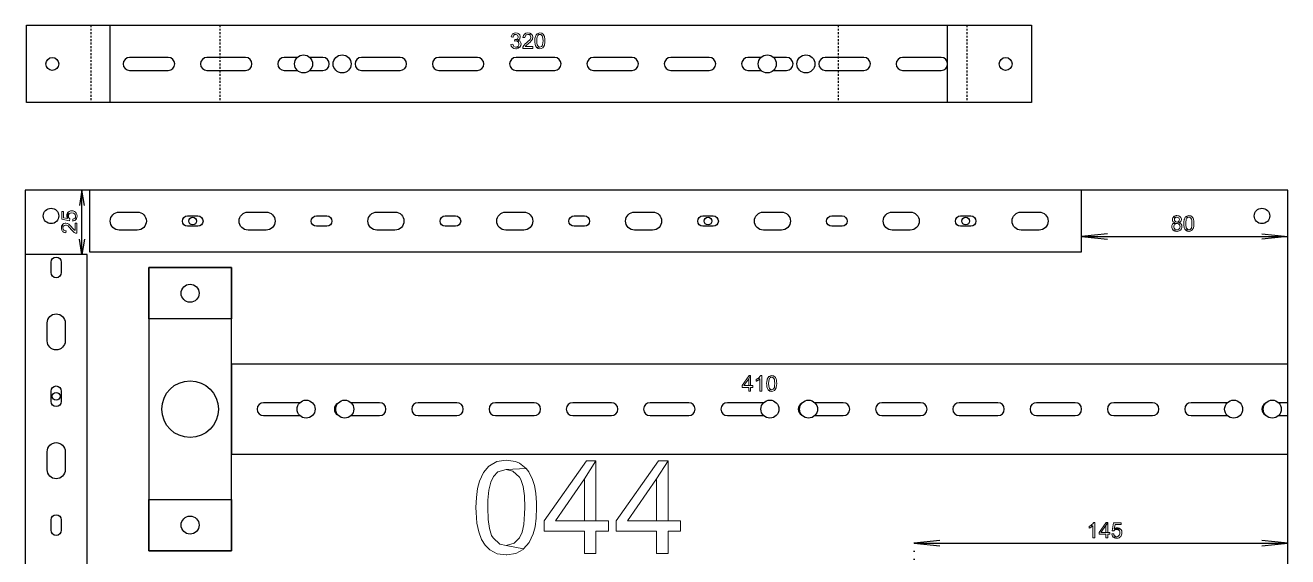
# Model space of a CAD drawing. Header units: millimetres. Extents: x 0 to 1816, y 0 to 1346.
# Drawn here: x 950 to 1440, y 503.7 to 710 of the extents above; entities that cross this region are included whole.
import ezdxf

# ---------------------------------------------------------------- set-up
doc = ezdxf.new("R2010")
doc.units = ezdxf.units.MM
doc.linetypes.add('ACAD_ISO07W100', pattern=[3, 0, -3])
doc.linetypes.add('JIS_02_0.7', pattern=[1.35, 0.75, -0.6])
doc.layers.add('1', color=30, linetype='Continuous')

msp = doc.modelspace()

# ---------------------------------------------------------------- linework, layer by layer
for points in [[(950.5, 710), (1340.5, 710), (1340.5, 680), (950.5, 680)], [(1440, 646), (950, 646), (950, 176), (1440, 176)]]:
    msp.add_lwpolyline(points, close=True)
for centre, radius in [((960.5, 695), 2.5), ((1058, 695), 3.5), ((1073, 695), 3.5), ((1238, 695), 3.5), ((1253, 695), 3.5), ((1330.5, 695), 2.5), ((1015, 634), 1.5), ((1215, 634), 1.5), ((1315, 634), 1.5), ((1014, 606), 3.5), ((962, 566), 1.5), ((1059, 561), 3.5), ((1074, 561), 3.5), ((1239, 561), 3.5), ((1254, 561), 3.5), ((1419, 561), 3.5), ((1434, 561), 3.5), ((1014, 516), 3.5)]:
    msp.add_circle(centre, radius)
at = {"color": 0}
for centre in [(960, 636), (1430, 636)]:
    msp.add_circle(centre, 3, dxfattribs=at)
at = {"layer": '1', "linetype": 'JIS_02_0.7'}
for p, q in [((975.5, 710), (975.5, 680)), ((1025.5, 710), (1025.5, 680)), ((1265.5, 710), (1265.5, 680)), ((1315.5, 710), (1315.5, 680))]:
    msp.add_line(p, q, dxfattribs=at)
at = {"layer": '1'}
for p, q in [((983, 680), (983, 710)), ((972, 646), (971, 640)), ((972, 621), (972, 646)), ((973, 640), (972, 646)), ((975, 646), (975, 622)), ((1360, 622), (1360, 646)), ((1370, 629), (1360, 628)), ((1360, 628), (1379, 628)), ((1360, 628), (1370, 627)), ((1379, 628), (1440, 628)), ((1430, 629), (1440, 628)), ((1440, 628), (1430, 627)), ((972, 621), (971, 627)), ((973, 627), (972, 621)), ((975, 622), (1360, 622)), ((1030, 578.5), (1030, 543.5)), ((1305, 510), (1295, 509)), ((1440, 509), (1430, 510)), ((1295, 509), (1440, 509)), ((1295, 509), (1305, 508)), ((1430, 508), (1440, 509))]:
    msp.add_line(p, q, dxfattribs=at)
at = {"layer": '1', "linetype": 'ACAD_ISO07W100'}
msp.add_line((1295, 261), (1295, 511), dxfattribs=at)
at = {"layer": '1', "color": 30, "lineweight": 0}
for points in [[(1139.17, 706.62), (1138.81, 706.16), (1138.56, 705.46), (1139.29, 705.34), (1139.35, 705.55), (1139.66, 706.16), (1139.72, 706.19), (1140.38, 706.41)], [(1140.35, 707.01), (1139.75, 706.95), (1139.17, 706.62), (1140.38, 706.41), (1140.48, 706.41), (1141.08, 706.16), (1141.11, 706.13), (1141.36, 705.49), (1141.33, 705.25), (1140.99, 704.74), (1140.81, 704.64), (1140.14, 704.49), (1141.39, 704.31), (1141.9, 704.77), (1141.93, 704.8), (1142.12, 705.46), (1142.12, 705.59), (1141.9, 706.25), (1141.81, 706.37), (1141.27, 706.83), (1141.05, 706.89)], [(1146.49, 706.56), (1145.12, 706.41), (1145.33, 706.41), (1145.94, 706.1), (1146.03, 706.01), (1146.25, 705.37), (1146.22, 705.16), (1145.91, 704.49), (1145.7, 704.25), (1145.24, 703.79), (1144.58, 703.22), (1144.06, 702.76), (1143.6, 702.31), (1143.45, 702.12), (1143.12, 701.52), (1143.06, 701), (1147, 701), (1147, 701.7), (1144.06, 701.7), (1144.36, 702.12), (1144.58, 702.31), (1145.21, 702.85), (1145.36, 702.97), (1145.94, 703.49), (1146.37, 703.92), (1146.49, 704.07), (1146.85, 704.64), (1146.85, 704.67), (1147, 705.37), (1146.88, 705.98)], [(1145.12, 707.01), (1145.06, 707.01), (1144.33, 706.89), (1143.76, 706.59), (1143.73, 706.56), (1143.36, 706.01), (1143.18, 705.28), (1143.94, 705.22), (1143.97, 705.49), (1144.27, 706.1), (1144.42, 706.22), (1145.12, 706.41), (1146.49, 706.56), (1146.43, 706.59), (1145.85, 706.92)], [(1148.67, 706.68), (1148.34, 706.31), (1148.01, 705.68), (1147.95, 705.43), (1147.82, 704.77), (1147.79, 703.95), (1147.82, 703.4), (1147.92, 702.64), (1148.1, 702), (1148.4, 701.52), (1148.49, 701.39), (1149.74, 701.52), (1149.43, 701.55), (1148.89, 702), (1148.74, 702.37), (1148.58, 703.03), (1148.55, 703.95), (1148.58, 704.83), (1148.74, 705.49), (1148.95, 705.98), (1149.13, 706.19), (1149.74, 706.41)], [(1149.74, 707.01), (1149.28, 706.98), (1148.67, 706.68), (1149.74, 706.41), (1150.07, 706.37), (1150.62, 705.92), (1150.77, 705.55), (1150.92, 704.86), (1150.95, 703.95), (1150.92, 703.16), (1150.8, 702.46), (1150.62, 702), (1150.34, 701.73), (1149.74, 701.52), (1148.49, 701.39), (1149.07, 701.03), (1149.74, 700.91), (1150.25, 700.97), (1150.83, 701.24), (1151.16, 701.61), (1151.5, 702.25), (1151.56, 702.49), (1151.68, 703.16), (1151.71, 703.95), (1151.71, 703.98), (1151.68, 704.77), (1151.56, 705.37), (1151.5, 705.65), (1151.19, 706.28), (1151.13, 706.37), (1150.59, 706.83), (1150.47, 706.89)], [(1139.23, 702.67), (1138.47, 702.58), (1138.65, 701.91), (1139.08, 701.36), (1139.11, 701.33), (1139.69, 701), (1140.38, 700.91), (1140.6, 700.91), (1141.27, 701.06), (1141.84, 701.46), (1140.38, 701.52), (1140.26, 701.52), (1139.66, 701.79), (1139.47, 701.97)], [(1140.02, 704.49), (1139.93, 703.85), (1140.45, 703.92), (1141.93, 703.95), (1141.3, 704.25), (1141.39, 704.31), (1140.14, 704.49)], [(1141.93, 703.95), (1140.45, 703.92), (1140.69, 703.92), (1141.3, 703.58), (1141.45, 703.43), (1141.63, 702.76), (1141.6, 702.46), (1141.27, 701.85), (1141.05, 701.7), (1140.38, 701.52), (1141.84, 701.46), (1141.9, 701.52), (1142.3, 702.09), (1142.42, 702.76), (1142.39, 703.13), (1142.12, 703.73)], [(964.14, 637.71), (964.14, 634.72), (967.22, 634.14), (967.31, 634.84), (967.29, 634.85), (966.89, 635.29), (966.85, 635.35), (966.73, 635.92), (966.63, 637.45), (966.46, 634.99), (964.84, 635.31), (964.84, 637.71)], [(966.08, 636.12), (966.08, 636.08), (966.19, 635.52), (966.46, 634.99), (966.63, 637.45), (966.41, 637.2), (966.16, 636.7)], [(966.63, 637.45), (966.73, 635.92), (966.8, 636.39), (967.09, 636.85), (967.49, 637.11), (968.09, 637.2), (968.68, 637.11), (969.15, 636.84), (969.42, 636.49), (969.55, 635.94), (969.69, 634.6), (969.86, 634.82), (970.08, 635.33), (970.16, 635.94), (970.16, 636.03), (970.06, 636.61), (969.82, 637.1), (969.44, 637.51), (969.14, 637.71), (968.62, 637.92), (968.02, 637.99), (967.61, 637.95), (967.08, 637.77)], [(964.04, 631.34), (964.05, 631), (964.19, 630.44), (964.48, 629.98), (964.67, 629.79), (965.16, 629.53), (965.77, 629.4), (965.85, 630.15), (965.44, 630.2), (964.96, 630.47), (964.76, 630.75), (964.65, 631.33), (964.52, 632.71), (964.32, 632.47), (964.1, 631.96)], [(964.52, 632.71), (964.65, 631.33), (964.69, 631.66), (964.94, 632.14), (965.14, 632.3), (965.68, 632.45), (966.02, 632.4), (966.56, 632.12), (966.6, 632.09), (966.95, 631.78), (967.35, 631.35), (967.84, 630.78), (967.95, 630.66), (968.37, 630.19), (968.75, 629.83), (969.05, 629.61), (969.54, 629.34), (970.06, 629.26), (970.06, 633.22), (969.34, 633.22), (969.34, 630.28), (968.94, 630.59), (968.67, 630.88), (968.19, 631.44), (967.9, 631.79), (967.47, 632.25), (967.14, 632.58), (966.89, 632.78), (966.41, 633.06), (966.28, 633.11), (965.7, 633.22), (965.51, 633.2), (964.97, 633.05)], [(968.41, 634.78), (968.49, 634.01), (968.72, 634.05), (969.27, 634.25), (969.69, 634.6), (969.55, 635.94), (969.53, 635.69), (969.27, 635.18), (969, 634.98)], [(1231.51, 574.01), (1230.93, 574.01), (1228.2, 570.13), (1228.2, 569.46), (1230.78, 569.46), (1230.78, 568), (1231.51, 568), (1231.51, 569.46), (1232.33, 569.46), (1232.33, 570.13), (1231.51, 570.13), (1228.9, 570.13), (1230.78, 572.83)], [(1231.51, 574.01), (1230.78, 572.83), (1230.78, 570.13), (1228.9, 570.13), (1231.51, 570.13)], [(1235.85, 574.04), (1235.4, 574.04), (1235.25, 573.77), (1234.73, 573.22), (1234.27, 572.89), (1235.12, 572.71), (1235.12, 568), (1235.85, 568)], [(1238.62, 573.68), (1238.28, 573.35), (1237.98, 572.68), (1237.89, 572.43), (1237.8, 571.77), (1237.74, 570.98), (1237.77, 570.4), (1237.86, 569.64), (1238.07, 569), (1238.34, 568.52), (1238.46, 568.4), (1239.71, 568.52), (1239.37, 568.58), (1238.86, 569), (1238.68, 569.4), (1238.55, 570.07), (1238.49, 570.98), (1238.55, 571.83), (1238.68, 572.53), (1238.89, 572.98), (1239.07, 573.19), (1239.68, 573.44)], [(1239.71, 574.04), (1239.22, 573.98), (1238.62, 573.68), (1239.68, 573.44), (1240.01, 573.38), (1240.56, 572.92), (1240.74, 572.56), (1240.86, 571.89), (1240.89, 570.98), (1240.86, 570.16), (1240.74, 569.46), (1240.56, 569), (1240.32, 568.73), (1239.71, 568.52), (1238.46, 568.4), (1239.01, 568.03), (1239.71, 567.91), (1240.19, 567.97), (1240.8, 568.27), (1241.11, 568.61), (1241.44, 569.28), (1241.5, 569.49), (1241.62, 570.16), (1241.65, 570.98), (1241.65, 570.98), (1241.62, 571.77), (1241.53, 572.37), (1241.44, 572.65), (1241.14, 573.29), (1241.08, 573.38), (1240.56, 573.83), (1240.41, 573.89)], [(1234.27, 572.89), (1233.67, 572.53), (1233.67, 571.83), (1233.79, 571.86), (1234.43, 572.19), (1234.58, 572.28), (1235.12, 572.71)], [(1136.7, 541.15), (1136.62, 541.15), (1133.03, 540.63), (1130.18, 539.05), (1129.96, 538.9), (1127.86, 536.36), (1126.29, 533.06), (1125.54, 530.21), (1125.09, 526.77), (1124.94, 522.8), (1125.01, 520.85), (1125.31, 516.8), (1126.06, 513.36), (1127.11, 510.44), (1128.53, 508.19), (1130.33, 506.39), (1133.18, 504.89), (1136.7, 504.44), (1136.85, 504.44), (1140.37, 504.97), (1143.22, 506.54), (1143.44, 506.77), (1136.7, 508.04), (1134.15, 508.64), (1131.6, 511.04), (1131, 511.93), (1130.18, 514.63), (1129.66, 518.23), (1129.51, 522.8), (1129.58, 525.64), (1129.96, 529.61), (1130.7, 532.68), (1131.75, 534.93), (1133.48, 536.66), (1136.62, 537.55), (1144.41, 537.93), (1141.79, 540.03), (1140.22, 540.7)], [(1171.46, 541), (1167.86, 541), (1151.46, 517.7), (1151.46, 513.66), (1167.11, 513.66), (1167.11, 505.04), (1171.46, 505.04), (1171.46, 513.66), (1176.33, 513.66), (1176.33, 517.7), (1171.46, 517.7), (1155.8, 517.7), (1167.11, 533.96)], [(1171.46, 541), (1167.11, 533.96), (1167.11, 517.7), (1155.8, 517.7), (1171.46, 517.7)], [(1199.47, 541), (1195.8, 541), (1179.4, 517.7), (1179.4, 513.66), (1195.05, 513.66), (1195.05, 505.04), (1199.47, 505.04), (1199.47, 513.66), (1204.34, 513.66), (1204.34, 517.7), (1199.47, 517.7), (1183.74, 517.7), (1195.05, 533.96)], [(1199.47, 541), (1195.05, 533.96), (1195.05, 517.7), (1183.74, 517.7), (1199.47, 517.7)], [(1144.41, 537.93), (1136.62, 537.55), (1139.24, 536.95), (1141.79, 534.63), (1142.39, 533.66), (1143.22, 530.96), (1143.74, 527.37), (1143.89, 522.8), (1143.81, 520.4), (1143.51, 516.28), (1142.84, 513.21), (1141.79, 511.04), (1139.77, 508.94), (1136.7, 508.04), (1143.44, 506.77), (1145.61, 509.24), (1147.11, 512.61), (1147.86, 515.31), (1148.31, 518.75), (1148.46, 522.8), (1148.38, 524.67), (1148.16, 528.34), (1147.63, 531.34), (1146.89, 533.66), (1145.39, 536.66)], [(1363.31, 515.73), (1362.92, 515.52), (1362.92, 514.81), (1362.92, 514.81), (1363.28, 514.97), (1363.7, 515.19), (1364.08, 515.44), (1364.39, 515.7)], [(1365.13, 517.03), (1364.65, 517.03), (1364.58, 516.89), (1364.33, 516.56), (1364, 516.22), (1363.67, 515.96), (1363.31, 515.73), (1364.39, 515.7), (1364.39, 511), (1365.13, 511)], [(1370.11, 517), (1369.51, 517), (1366.77, 513.12), (1366.77, 512.44), (1369.37, 512.44), (1369.37, 511), (1370.11, 511), (1370.11, 512.44), (1370.92, 512.44), (1370.92, 513.12), (1370.11, 513.12), (1367.49, 513.12), (1369.37, 515.82)], [(1370.11, 517), (1369.37, 515.82), (1369.37, 513.12), (1367.49, 513.12), (1370.11, 513.12)], [(1375.36, 516.92), (1372.38, 516.92), (1371.8, 513.84), (1372.49, 513.75), (1372.61, 513.9), (1372.94, 514.17), (1373.16, 514.27), (1373.59, 514.33), (1375.11, 514.44), (1374.95, 514.58), (1372.65, 514.61), (1372.97, 516.22), (1375.36, 516.22)], [(1373.78, 514.98), (1373.44, 514.95), (1373.03, 514.82), (1372.65, 514.61), (1374.95, 514.58), (1374.6, 514.8), (1374.21, 514.94)], [(1372.45, 512.64), (1371.67, 512.57), (1371.68, 512.45), (1371.79, 512.03), (1371.99, 511.67), (1372.27, 511.36), (1373.6, 511.51), (1373.2, 511.57), (1372.84, 511.79), (1372.78, 511.86), (1372.56, 512.2)], [(1375.11, 514.44), (1373.59, 514.33), (1373.78, 514.32), (1374.19, 514.2), (1374.51, 513.97), (1374.65, 513.8), (1374.81, 513.42), (1374.87, 512.97), (1374.84, 512.64), (1374.72, 512.24), (1374.5, 511.91), (1374.37, 511.78), (1374.01, 511.58), (1373.6, 511.51), (1372.27, 511.36), (1372.39, 511.26), (1372.74, 511.06), (1373.15, 510.94), (1373.6, 510.9), (1373.73, 510.9), (1374.16, 510.97), (1374.54, 511.11), (1374.88, 511.33), (1375.17, 511.63), (1375.31, 511.82), (1375.5, 512.2), (1375.61, 512.6), (1375.65, 513.04), (1375.63, 513.33), (1375.54, 513.75), (1375.36, 514.12)]]:
    msp.add_lwpolyline(points, close=True, dxfattribs=at)
at = {"layer": '1'}
for points in [[(1308, 680), (1308, 710)], [(950, 279), (974, 279), (974, 621), (950, 621)], [(1440, 578.5), (1030, 578.5)], [(1440, 563.5), (1436.45, 563.5)], [(1436.45, 558.5), (1440, 558.5)], [(1030, 543.5), (1440, 543.5)]]:
    msp.add_lwpolyline(points, dxfattribs=at)
for points in [[(990.5, 697.5, 1), (990.5, 692.5), (1005.5, 692.5, 1), (1005.5, 697.5)], [(1020.5, 697.5, 1), (1020.5, 692.5), (1035.5, 692.5, 1), (1035.5, 697.5)], [(1080.5, 697.5, 1), (1080.5, 692.5), (1095.5, 692.5, 1), (1095.5, 697.5)], [(1110.5, 697.5, 1), (1110.5, 692.5), (1125.5, 692.5, 1), (1125.5, 697.5)], [(1140.5, 697.5, 1), (1140.5, 692.5), (1155.5, 692.5, 1), (1155.5, 697.5)], [(1170.5, 697.5, 1), (1170.5, 692.5), (1185.5, 692.5, 1), (1185.5, 697.5)], [(1200.5, 697.5, 1), (1200.5, 692.5), (1215.5, 692.5, 1), (1215.5, 697.5)], [(1260.5, 697.5, 1), (1260.5, 692.5), (1275.5, 692.5, 1), (1275.5, 697.5)], [(1290.5, 697.5, 1), (1290.5, 692.5), (1305.5, 692.5, 1), (1305.5, 697.5)], [(993.5, 630.5), (986.5, 630.5, -1), (986.5, 637.5), (993.5, 637.5, -1)], [(1043.5, 630.5), (1036.5, 630.5, -1), (1036.5, 637.5), (1043.5, 637.5, -1)], [(1093.5, 630.5), (1086.5, 630.5, -1), (1086.5, 637.5), (1093.5, 637.5, -1)], [(1143.5, 630.5), (1136.5, 630.5, -1), (1136.5, 637.5), (1143.5, 637.5, -1)], [(1193.5, 630.5), (1186.5, 630.5, -1), (1186.5, 637.5), (1193.5, 637.5, -1)], [(1243.5, 630.5), (1236.5, 630.5, -1), (1236.5, 637.5), (1243.5, 637.5, -1)], [(1293.5, 630.5), (1286.5, 630.5, -1), (1286.5, 637.5), (1293.5, 637.5, -1)], [(1343.5, 630.5), (1336.5, 630.5, -1), (1336.5, 637.5), (1343.5, 637.5, -1)], [(1017, 632), (1013, 632, -1), (1013, 636), (1017, 636, -1)], [(1067, 632), (1063, 632, -1), (1063, 636), (1067, 636, -1)], [(1117, 632), (1113, 632, -1), (1113, 636), (1117, 636, -1)], [(1167, 632), (1163, 632, -1), (1163, 636), (1167, 636, -1)], [(1217, 632), (1213, 632, -1), (1213, 636), (1217, 636, -1)], [(1267, 632), (1263, 632, -1), (1263, 636), (1267, 636, -1)], [(1317, 632), (1313, 632, -1), (1313, 636), (1317, 636, -1)], [(960, 614), (960, 618, -1), (964, 618), (964, 614, -1)], [(958.5, 587.5), (958.5, 594.5, -1), (965.5, 594.5), (965.5, 587.5, -1)], [(960, 564), (960, 568, -1), (964, 568), (964, 564, -1)], [(1102.5, 563.5, 1), (1102.5, 558.5), (1117.5, 558.5, 1), (1117.5, 563.5)], [(1132.5, 563.5, 1), (1132.5, 558.5), (1147.5, 558.5, 1), (1147.5, 563.5)], [(1162.5, 563.5, 1), (1162.5, 558.5), (1177.5, 558.5, 1), (1177.5, 563.5)], [(1192.5, 563.5, 1), (1192.5, 558.5), (1207.5, 558.5, 1), (1207.5, 563.5)], [(1282.5, 563.5, 1), (1282.5, 558.5), (1297.5, 558.5, 1), (1297.5, 563.5)], [(1312.5, 563.5, 1), (1312.5, 558.5), (1327.5, 558.5, 1), (1327.5, 563.5)], [(1342.5, 563.5, 1), (1342.5, 558.5), (1357.5, 558.5, 1), (1357.5, 563.5)], [(1372.5, 563.5, 1), (1372.5, 558.5), (1387.5, 558.5, 1), (1387.5, 563.5)], [(958.5, 537.5), (958.5, 544.5, -1), (965.5, 544.5), (965.5, 537.5, -1)], [(960, 514), (960, 518, -1), (964, 518), (964, 514, -1)]]:
    msp.add_lwpolyline(points, format="xyb", close=True, dxfattribs=at)
for points in [[(1055.55, 697.5), (1050.5, 697.5, 1), (1050.5, 692.5), (1055.55, 692.5)], [(1060.45, 692.5), (1065.5, 692.5, 1), (1065.5, 697.5), (1060.45, 697.5)], [(1235.55, 697.5), (1230.5, 697.5, 1), (1230.5, 692.5), (1235.55, 692.5)], [(1240.45, 692.5), (1245.5, 692.5, 1), (1245.5, 697.5), (1240.45, 697.5)], [(1056.55, 563.5), (1042.5, 563.5, 1), (1042.5, 558.5), (1056.55, 558.5)], [(1076.45, 558.5), (1087.5, 558.5, 1), (1087.5, 563.5), (1076.45, 563.5)], [(1236.55, 563.5), (1222.5, 563.5, 1), (1222.5, 558.5), (1236.55, 558.5)], [(1256.45, 558.5), (1267.5, 558.5, 1), (1267.5, 563.5), (1256.45, 563.5)], [(1416.55, 563.5), (1402.5, 563.5, 1), (1402.5, 558.5), (1416.55, 558.5)], [(1071.25, 563.17, 0.57735), (1071.25, 558.83, 0.57735)], [(1251.25, 563.17, 0.57735), (1251.25, 558.83)], [(1431.25, 563.17, 0.57735), (1431.25, 558.83)]]:
    msp.add_lwpolyline(points, format="xyb", dxfattribs=at)
at = {"layer": '1', "lineweight": 0}
for points in [[(1395.55, 633.07), (1395.3, 632.82), (1395.15, 632.57), (1395.04, 632.22), (1395, 631.84), (1395, 631.83), (1395.04, 631.46), (1395.14, 631.11), (1395.31, 630.8), (1395.55, 630.53), (1396.98, 630.6), (1396.69, 630.64), (1396.35, 630.77), (1396.13, 630.93), (1395.91, 631.22), (1395.81, 631.47), (1395.76, 631.83), (1395.77, 632.06), (1395.89, 632.4), (1396.1, 632.69), (1396.27, 632.83), (1396.59, 632.99), (1396.96, 633.03)], [(1395.61, 635.58), (1395.4, 635.28), (1395.28, 634.95), (1395.24, 634.58), (1395.24, 634.52), (1395.3, 634.15), (1395.46, 633.83), (1395.52, 633.75), (1395.79, 633.53), (1396.14, 633.35), (1395.85, 633.25), (1395.55, 633.07), (1396.96, 633.03), (1397.22, 633.01), (1397.56, 632.9), (1397.84, 632.69), (1398, 632.5), (1398.15, 632.18), (1398.2, 631.81), (1398.18, 631.57), (1398.06, 631.23), (1397.85, 630.95), (1397.68, 630.8), (1397.36, 630.66), (1396.98, 630.6), (1395.55, 630.53), (1395.62, 630.46), (1395.9, 630.26), (1396.22, 630.11), (1396.58, 630.03), (1396.97, 630), (1397.09, 630), (1397.48, 630.04), (1397.82, 630.15), (1398.13, 630.31), (1398.41, 630.52), (1398.64, 630.79), (1398.81, 631.1), (1398.92, 631.44), (1398.95, 631.82), (1398.93, 632.11), (1398.83, 632.46), (1398.66, 632.77), (1398.47, 632.99), (1398.18, 633.2), (1397.82, 633.35), (1397.92, 633.39), (1398.25, 633.59), (1396.98, 633.64), (1396.92, 633.64), (1396.56, 633.72), (1396.27, 633.91), (1396.24, 633.94), (1396.06, 634.23), (1395.99, 634.6), (1396.06, 634.95), (1396.27, 635.25), (1396.3, 635.28), (1396.6, 635.46), (1396.97, 635.52)], [(1396.96, 636.12), (1396.67, 636.11), (1396.31, 636.03), (1395.98, 635.89), (1395.71, 635.68), (1395.61, 635.58), (1396.97, 635.52), (1397.01, 635.52), (1397.37, 635.44), (1397.67, 635.25), (1397.69, 635.22), (1397.88, 634.92), (1397.95, 634.56), (1397.88, 634.2), (1397.68, 633.91), (1397.65, 633.88), (1397.35, 633.7), (1396.98, 633.64), (1398.25, 633.59), (1398.49, 633.83), (1398.5, 633.86), (1398.65, 634.18), (1398.71, 634.56), (1398.7, 634.72), (1398.62, 635.07), (1398.46, 635.39), (1398.23, 635.67), (1398.02, 635.84), (1397.71, 636), (1397.36, 636.09)], [(1400.47, 635.71), (1400.23, 635.46), (1400.04, 635.14), (1399.89, 634.77), (1399.83, 634.58), (1399.76, 634.26), (1399.71, 633.9), (1399.68, 633.5), (1399.67, 633.06), (1399.68, 632.62), (1399.71, 632.19), (1399.77, 631.79), (1399.86, 631.44), (1399.97, 631.13), (1400.1, 630.86), (1400.26, 630.62), (1400.33, 630.54), (1401.62, 630.6), (1401.34, 630.65), (1401.03, 630.81), (1400.77, 631.09), (1400.71, 631.19), (1400.61, 631.43), (1400.53, 631.74), (1400.47, 632.11), (1400.43, 632.55), (1400.42, 633.06), (1400.43, 633.39), (1400.46, 633.85), (1400.51, 634.24), (1400.58, 634.58), (1400.68, 634.86), (1400.8, 635.09), (1400.97, 635.27), (1401.26, 635.46), (1401.61, 635.51)], [(1401.62, 636.12), (1401.55, 636.12), (1401.17, 636.08), (1400.83, 635.96), (1400.54, 635.77), (1400.47, 635.71), (1401.61, 635.51), (1401.91, 635.47), (1402.22, 635.31), (1402.47, 635.03), (1402.54, 634.93), (1402.64, 634.69), (1402.72, 634.38), (1402.77, 634.01), (1402.81, 633.57), (1402.82, 633.06), (1402.82, 632.81), (1402.8, 632.34), (1402.75, 631.93), (1402.68, 631.59), (1402.59, 631.31), (1402.47, 631.09), (1402.25, 630.84), (1401.96, 630.66), (1401.62, 630.6), (1400.33, 630.54), (1400.59, 630.3), (1400.9, 630.13), (1401.24, 630.03), (1401.62, 630), (1401.7, 630), (1402.08, 630.05), (1402.42, 630.17), (1402.71, 630.36), (1402.78, 630.42), (1403.02, 630.67), (1403.21, 630.99), (1403.36, 631.36), (1403.42, 631.54), (1403.49, 631.86), (1403.54, 632.22), (1403.57, 632.62), (1403.58, 633.06), (1403.57, 633.43), (1403.55, 633.83), (1403.5, 634.18), (1403.44, 634.48), (1403.37, 634.71), (1403.24, 635.07), (1403.07, 635.37), (1403.02, 635.45), (1402.77, 635.72), (1402.47, 635.93), (1402.35, 635.99), (1402.01, 636.09)]]:
    msp.add_lwpolyline(points, close=True, dxfattribs=at)
at = {"layer": '1'}
for points in [[(998, 506), (1030, 506), (1030, 616), (998, 616)], [(998, 616), (1030, 616), (1030, 596), (998, 596)], [(1030, 506), (998, 506), (998, 526), (1030, 526)]]:
    msp.add_lwpolyline(points, close=True, dxfattribs=at)
msp.add_circle((1014, 561), 11, dxfattribs=at)

doc.saveas('drawing.dxf')
